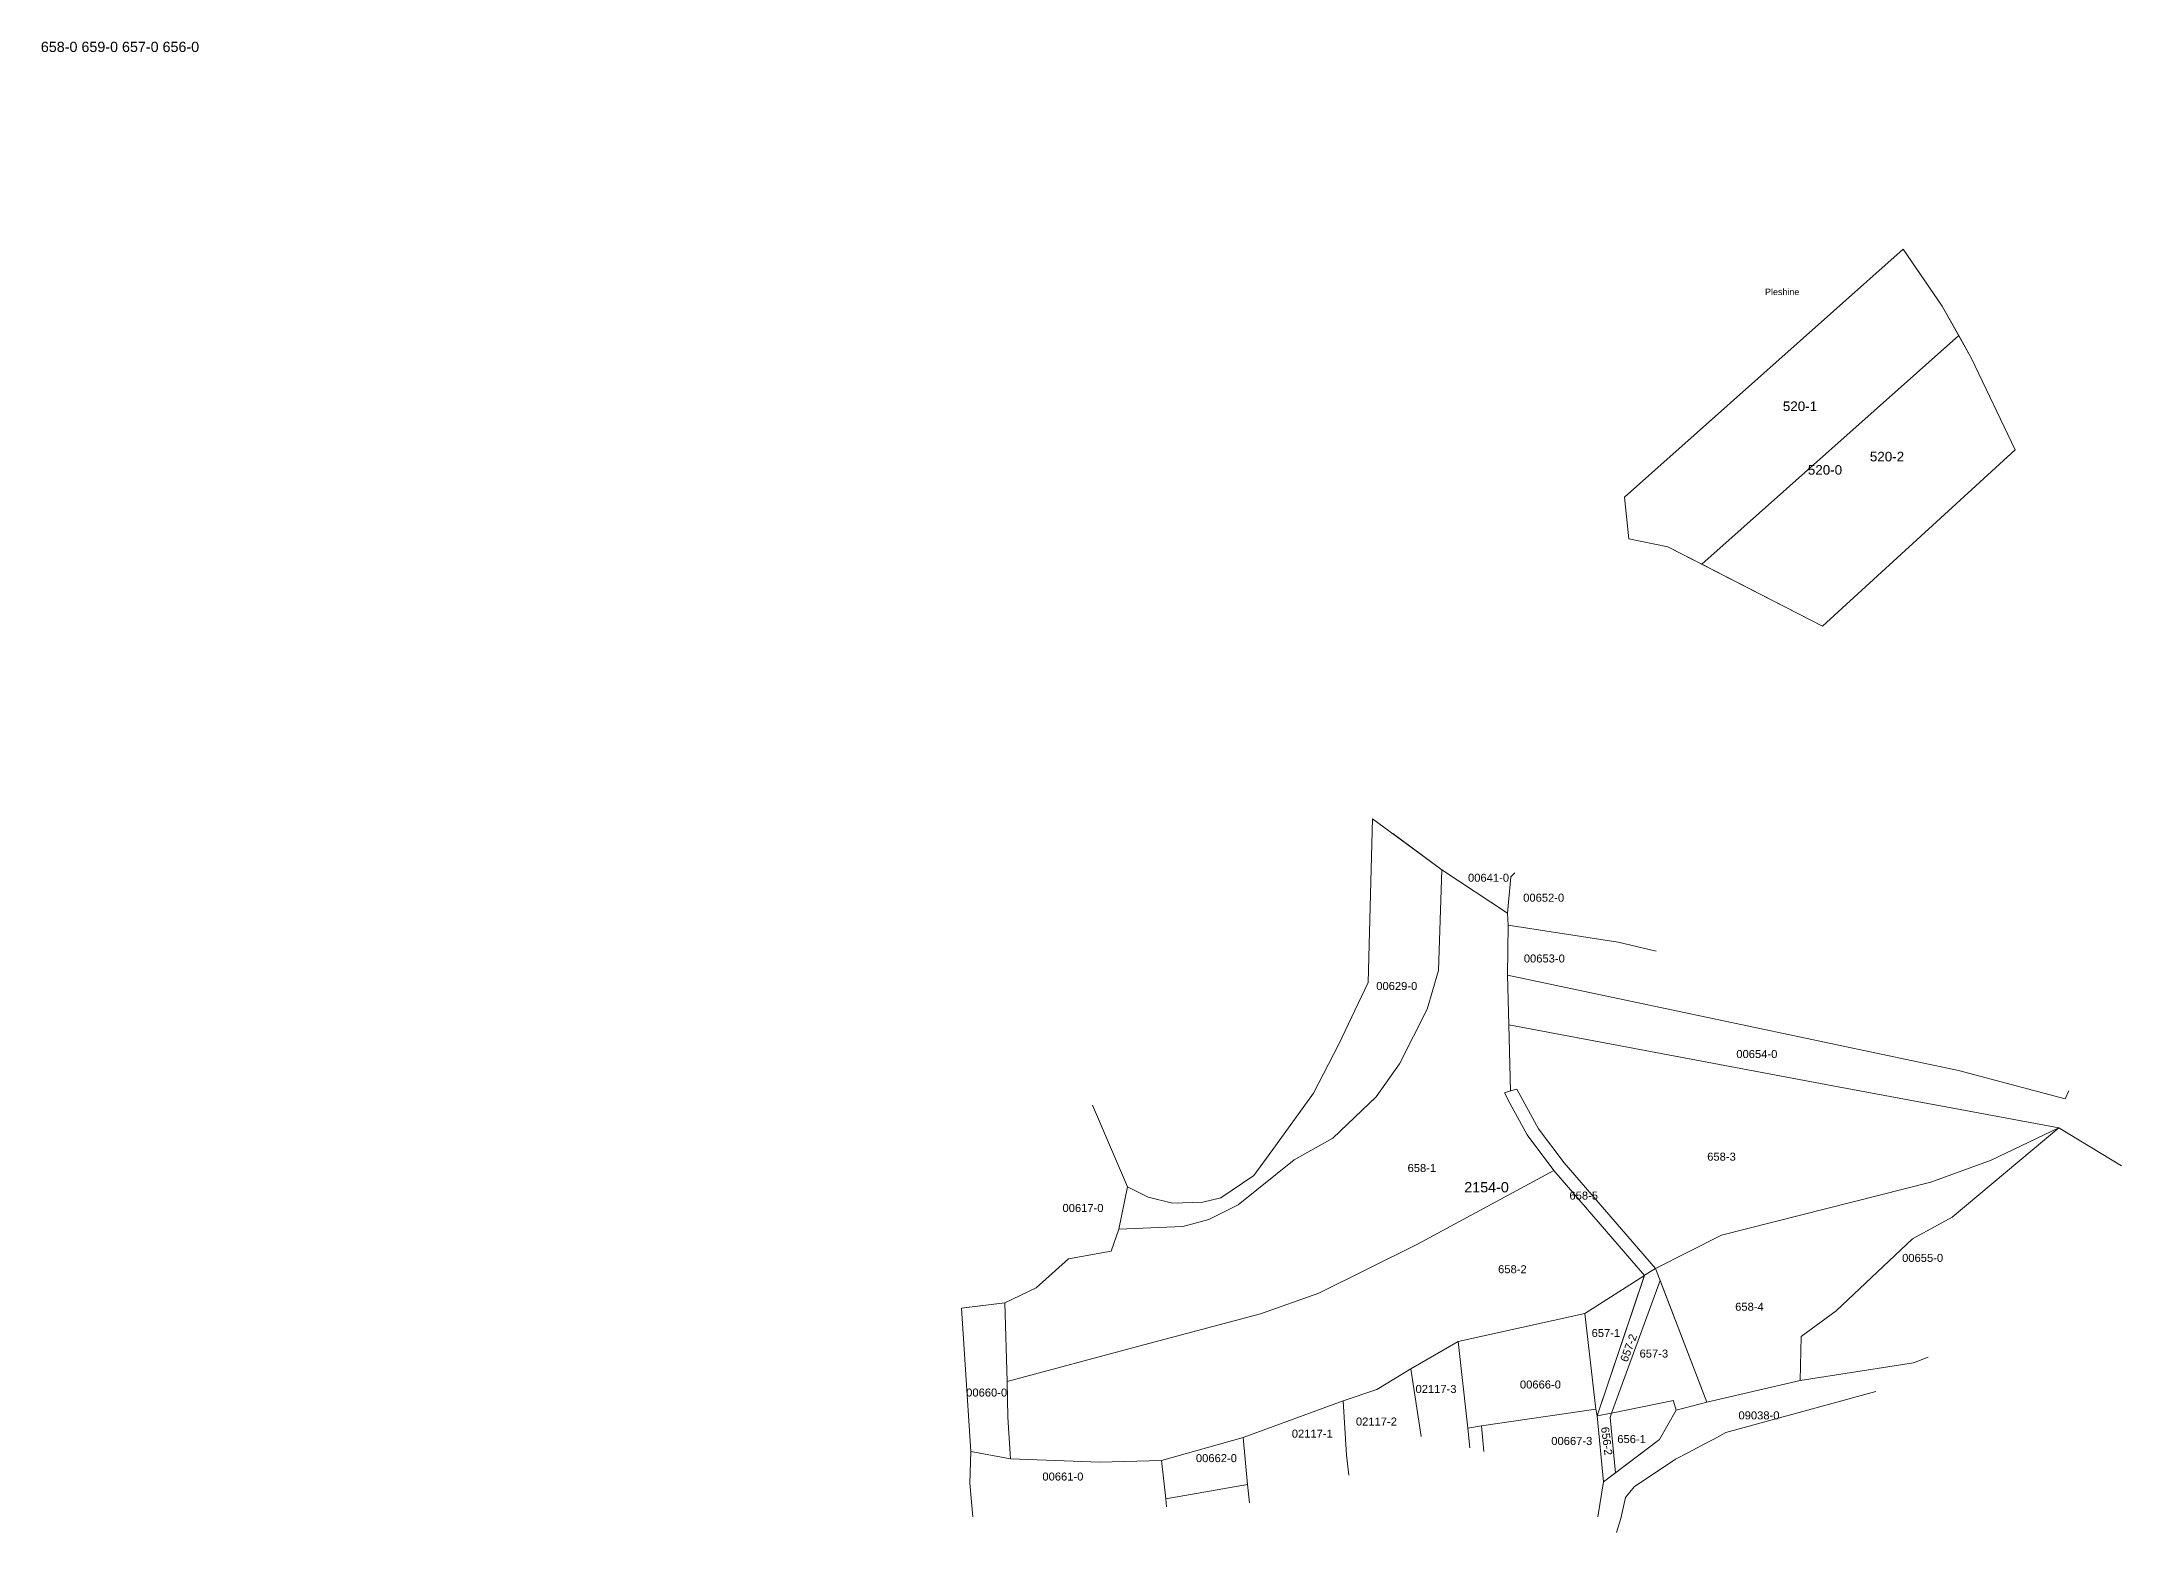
# Model space of a CAD drawing. Header units: metres. Extents: x 7509010 to 7511825, y 4688301 to 4691181.
# Drawn here: x 7509010 to 7509659, y 4689679 to 4690145 of the extents above; entities that cross this region are included whole.
import ezdxf
from ezdxf.enums import TextEntityAlignment as Align

# ---------------------------------------------------------------- set-up
doc = ezdxf.new("R2010")
doc.units = ezdxf.units.M
doc.layers.get('0').update_dxf_attribs({"lineweight": 0})
for name, color, linetype, lineweight in [('nr parc fqinj', 8, 'Continuous', 0), ('Nr Parceles Baze', 7, 'Continuous', 0), ('Nr-Ri', 1, 'Continuous', 0), ('Par-Re', 1, 'Continuous', 0), ('parc baze poligon', 7, 'Continuous', 0), ('parc fqinje', 8, 'Continuous', 0)]:
    doc.layers.add(name, color=color, linetype=linetype, lineweight=lineweight)
doc.styles.get("Standard").update_dxf_attribs({"font": 'arial.ttf'})

# ---------------------------------------------------------------- blocks, each defined once
blk = doc.blocks.new('ACMAP_ANN_TEMPLATE_PIN-SUN')
blk.add_attdef('PIN', text='', height=2).set_placement((366708.21, 310584.18), align=Align.MIDDLE)

msp = doc.modelspace()

# ---------------------------------------------------------------- linework, layer by layer
at = {"layer": 'Par-Re', "flags": 128}
for points in [[(7509608.55, 4690053.27), (7509603.39, 4690062.49), (7509591.16, 4690080.3), (7509504.13, 4690002.8), (7509505.46, 4689989.84), (7509517.68, 4689987.3), (7509528.31, 4689981.85)], [(7509626.18, 4690017.61), (7509612.57, 4690046.08), (7509608.55, 4690053.27), (7509528.31, 4689981.85), (7509565.95, 4689962.53)]]:
    msp.add_lwpolyline(points, close=True, dxfattribs=at)
msp.add_lwpolyline([(7509528.31, 4689981.85), (7509608.55, 4690053.27)], dxfattribs=at)
at = {"layer": 'Par-Re', "linetype": 'Continuous'}
for points in [[(7509320.36, 4689755.86), (7509310.56, 4689751.17), (7509311.21, 4689726.61), (7509311.21, 4689726.6), (7509352.35, 4689737.59), (7509390.42, 4689747.68), (7509408.59, 4689754.15), (7509439.48, 4689769.46), (7509482, 4689792.48), (7509473.73, 4689803.58), (7509468.35, 4689813.54), (7509466.61, 4689816.76), (7509468.55, 4689817.35), (7509467.98, 4689838), (7509467.58, 4689853.47), (7509467.78, 4689869.14), (7509467.58, 4689872.91), (7509447.03, 4689886.44), (7509445.97, 4689854.98), (7509442.47, 4689842.85), (7509433.82, 4689825.8), (7509426.52, 4689815.52), (7509424.46, 4689813.54), (7509413, 4689802.54), (7509400.87, 4689795.81), (7509383.44, 4689781.75), (7509374.25, 4689777.16), (7509366.14, 4689775), (7509346.13, 4689774.19), (7509343.74, 4689767.29), (7509330.46, 4689764.85)], [(7509468.55, 4689817.3), (7509467.98, 4689838)], [(7509311.24, 4689726.61), (7509352.35, 4689737.59), (7509390.42, 4689747.68), (7509408.59, 4689754.15), (7509439.48, 4689769.46), (7509482, 4689792.48)]]:
    msp.add_lwpolyline(points, dxfattribs=at)
for points in [[(7509599.8, 4689788.8), (7509618.69, 4689795.72), (7509639.85, 4689805.79), (7509639.85, 4689805.79), (7509570.9, 4689818.63), (7509467.98, 4689838), (7509468.55, 4689817.35), (7509470.47, 4689817.93), (7509477.24, 4689805.53), (7509485.25, 4689794.87), (7509513.82, 4689761.92), (7509534.46, 4689772.3)], [(7509570.22, 4689748.65), (7509594.09, 4689771.11), (7509606.54, 4689777.94), (7509639.85, 4689805.79), (7509618.69, 4689795.72), (7509599.8, 4689788.8), (7509534.46, 4689772.3), (7509513.82, 4689761.92), (7509529.81, 4689720.1), (7509559.01, 4689726.86), (7509559.38, 4689740.62)], [(7509482, 4689792.48), (7509510.42, 4689759.74), (7509491.74, 4689747.86), (7509452.16, 4689739.09), (7509437.35, 4689730.57), (7509426.76, 4689724.04), (7509416.2, 4689720.57), (7509384.95, 4689709.11), (7509359.46, 4689701.95), (7509340.21, 4689701.4), (7509312.25, 4689702.45), (7509311.48, 4689715.48), (7509311.21, 4689726.61), (7509352.35, 4689737.59), (7509390.42, 4689747.68), (7509408.59, 4689754.15), (7509439.48, 4689769.46)], [(7509515.27, 4689758.11), (7509513.82, 4689761.92), (7509510.43, 4689759.76), (7509495.55, 4689715.81), (7509500.12, 4689716.74)], [(7509510.42, 4689759.74), (7509491.74, 4689747.86), (7509495.22, 4689717.96), (7509495.55, 4689715.81)], [(7509515.27, 4689758.12), (7509500.12, 4689716.74), (7509519.43, 4689720.65), (7509519.48, 4689720.48), (7509520.24, 4689717.67), (7509529.81, 4689720.1)], [(7509499.61, 4689715.34), (7509500.12, 4689716.74), (7509495.55, 4689715.81), (7509497.54, 4689695.27), (7509501.29, 4689698.09)], [(7509520.24, 4689717.67), (7509519.48, 4689720.48), (7509519.43, 4689720.65), (7509500.12, 4689716.74), (7509499.61, 4689715.34), (7509501.29, 4689698.08), (7509515.1, 4689708.48)]]:
    msp.add_lwpolyline(points, close=True, dxfattribs=at)
at = {"layer": 'parc baze poligon'}
msp.add_lwpolyline([(7509626.18, 4690017.61), (7509565.95, 4689962.53), (7509517.68, 4689987.3), (7509505.46, 4689989.84), (7509504.13, 4690002.8), (7509591.16, 4690080.3), (7509603.39, 4690062.49), (7509612.57, 4690046.08), (7509626.18, 4690017.61)], dxfattribs=at)
msp.add_lwpolyline([(7509495.55, 4689715.81), (7509495.22, 4689717.96), (7509491.74, 4689747.86), (7509452.16, 4689739.09), (7509437.35, 4689730.57), (7509426.76, 4689724.04), (7509416.2, 4689720.57), (7509384.95, 4689709.11), (7509359.46, 4689701.95), (7509340.21, 4689701.4), (7509312.25, 4689702.45), (7509311.48, 4689715.48), (7509311.21, 4689726.61), (7509310.56, 4689751.17), (7509320.36, 4689755.86), (7509330.46, 4689764.85), (7509343.74, 4689767.29), (7509346.13, 4689774.19), (7509366.14, 4689775), (7509374.25, 4689777.16), (7509383.44, 4689781.75), (7509400.87, 4689795.81), (7509413, 4689802.54), (7509426.52, 4689815.52), (7509433.82, 4689825.8), (7509442.47, 4689842.85), (7509445.97, 4689854.98), (7509447.03, 4689886.44), (7509467.58, 4689872.91), (7509467.78, 4689869.14), (7509467.58, 4689853.47), (7509467.98, 4689838), (7509570.9, 4689818.63), (7509639.85, 4689805.79), (7509606.54, 4689777.94), (7509594.09, 4689771.11), (7509570.22, 4689748.65), (7509559.38, 4689740.62), (7509559.01, 4689726.86), (7509529.81, 4689720.1), (7509520.24, 4689717.67), (7509515.1, 4689708.48), (7509497.54, 4689695.26)], close=True, dxfattribs=at)
at = {"layer": 'parc fqinje'}
for points in [[(7509346.13, 4689774.19), (7509348.83, 4689787.43), (7509355.32, 4689784.2), (7509362.89, 4689782.29), (7509372.36, 4689782.57), (7509378.03, 4689783.92), (7509388.31, 4689790.95), (7509395.07, 4689800.15), (7509406.96, 4689816.65), (7509414.78, 4689831.75), (7509424.09, 4689851.2), (7509425.44, 4689902.37), (7509447.03, 4689886.44), (7509445.97, 4689854.98), (7509442.47, 4689842.85), (7509433.82, 4689825.8), (7509426.52, 4689815.52), (7509413, 4689802.54), (7509400.87, 4689795.81), (7509383.44, 4689781.75), (7509374.25, 4689777.16), (7509366.14, 4689775), (7509346.13, 4689774.19)], [(7509299.91, 4689704.7), (7509296.93, 4689749.47), (7509310.56, 4689751.17), (7509311.21, 4689726.61), (7509311.48, 4689715.48), (7509312.25, 4689702.45), (7509299.91, 4689704.7)], [(7509491.74, 4689747.86), (7509495.22, 4689717.96), (7509459.47, 4689712.78), (7509455.22, 4689711.96), (7509452.16, 4689739.09), (7509491.74, 4689747.86)], [(7509359.46, 4689701.95), (7509384.95, 4689709.11), (7509386.29, 4689694.44), (7509360.78, 4689689.92), (7509359.46, 4689701.95)]]:
    msp.add_lwpolyline(points, close=True, dxfattribs=at)
for points in [[(7509469.82, 4689885.49), (7509468.66, 4689884.27), (7509467.58, 4689872.91), (7509447.03, 4689886.44), (7509431.71, 4689897.75)], [(7509514.07, 4689860.97), (7509502.17, 4689863.84), (7509467.78, 4689869.14), (7509467.58, 4689872.91), (7509468.66, 4689884.27), (7509469.82, 4689885.49)], [(7509659.39, 4689793.92), (7509639.85, 4689805.79), (7509570.9, 4689818.63), (7509467.98, 4689838), (7509467.58, 4689853.47), (7509608.53, 4689823.7), (7509641.85, 4689814.86), (7509642.97, 4689817.42)], [(7509337.89, 4689812.93), (7509348.83, 4689787.43), (7509346.13, 4689774.19), (7509343.74, 4689767.29), (7509330.46, 4689764.85), (7509320.36, 4689755.86), (7509310.56, 4689751.17), (7509297.72, 4689749.57)], [(7509599.05, 4689734.13), (7509594.38, 4689732.39), (7509559.01, 4689726.86), (7509559.38, 4689740.62), (7509570.22, 4689748.65), (7509594.09, 4689771.11), (7509606.54, 4689777.94), (7509639.85, 4689805.79), (7509659.39, 4689793.92)], [(7509440.61, 4689709.44), (7509437.35, 4689730.57), (7509452.16, 4689739.09), (7509455.22, 4689711.96), (7509455.8, 4689705.81)], [(7509417.96, 4689697.29), (7509417.31, 4689703.59), (7509416.2, 4689720.57), (7509426.76, 4689724.04), (7509437.35, 4689730.57), (7509440.61, 4689709.44)], [(7509495.84, 4689684.29), (7509497.54, 4689695.26), (7509515.1, 4689708.48), (7509520.24, 4689717.67), (7509529.81, 4689720.1), (7509559.01, 4689726.86), (7509594.38, 4689732.39), (7509599.05, 4689734.13)], [(7509582.63, 4689723.41), (7509535.84, 4689710.61), (7509532.03, 4689708.6), (7509528.19, 4689706.57), (7509524.15, 4689704.43), (7509520.08, 4689702.28), (7509507.1, 4689693.63), (7509504.4, 4689690.38), (7509502.95, 4689683.79), (7509501.61, 4689679.45)], [(7509387, 4689688.68), (7509386.29, 4689694.44), (7509384.95, 4689709.11), (7509416.2, 4689720.57), (7509417.31, 4689703.59), (7509417.96, 4689697.29)], [(7509460.21, 4689704.76), (7509459.47, 4689712.78), (7509495.22, 4689717.96), (7509495.55, 4689715.81), (7509497.54, 4689695.26), (7509495.84, 4689684.29)], [(7509300.54, 4689684.34), (7509299.59, 4689694.78), (7509299.91, 4689704.7), (7509312.25, 4689702.45), (7509340.21, 4689701.4), (7509359.46, 4689701.95), (7509360.78, 4689689.92), (7509361.06, 4689687.38)]]:
    msp.add_lwpolyline(points, dxfattribs=at)

# ---------------------------------------------------------------- block references
at = {"layer": 'nr parc fqinj'}
ref = msp.add_blockref('ACMAP_ANN_TEMPLATE_PIN-SUN', (7142753.44, 4379299.75), dxfattribs=at)
ref.add_attrib('PIN', '00641-0', dxfattribs={"layer": '0', "height": 2.5}).set_placement((7509461.65, 4689883.94), align=Align.MIDDLE)
ref = msp.add_blockref('ACMAP_ANN_TEMPLATE_PIN-SUN', (7142770.67, 4379293.52), dxfattribs=at)
ref.add_attrib('PIN', '00652-0', dxfattribs={"layer": '0', "height": 2.5}).set_placement((7509478.88, 4689877.7), align=Align.MIDDLE)
ref = msp.add_blockref('ACMAP_ANN_TEMPLATE_PIN-SUN', (7142770.87, 4379274.53), dxfattribs=at)
ref.add_attrib('PIN', '00653-0', dxfattribs={"layer": '0', "height": 2.5}).set_placement((7509479.08, 4689858.72), align=Align.MIDDLE)
ref = msp.add_blockref('ACMAP_ANN_TEMPLATE_PIN-SUN', (7142724.77, 4379265.94), dxfattribs=at)
ref.add_attrib('PIN', '00629-0', dxfattribs={"layer": '0', "height": 2.5}).set_placement((7509432.98, 4689850.13), align=Align.MIDDLE)
ref = msp.add_blockref('ACMAP_ANN_TEMPLATE_PIN-SUN', (7142837.28, 4379244.68), dxfattribs=at)
ref.add_attrib('PIN', '00654-0', dxfattribs={"layer": '0', "height": 2.5}).set_placement((7509545.48, 4689828.87), align=Align.MIDDLE)
ref = msp.add_blockref('ACMAP_ANN_TEMPLATE_PIN-SUN', (7142626.74, 4379196.6), dxfattribs=at)
ref.add_attrib('PIN', '00617-0', dxfattribs={"layer": '0', "height": 2.5}).set_placement((7509334.94, 4689780.78), align=Align.MIDDLE)
ref = msp.add_blockref('ACMAP_ANN_TEMPLATE_PIN-SUN', (7142889.07, 4379181.01), dxfattribs=at)
ref.add_attrib('PIN', '00655-0', dxfattribs={"layer": '0', "height": 2.5}).set_placement((7509597.28, 4689765.19), align=Align.MIDDLE)
ref = msp.add_blockref('ACMAP_ANN_TEMPLATE_PIN-SUN', (7142596.64, 4379138.95), dxfattribs=at)
ref.add_attrib('PIN', '00660-0', dxfattribs={"layer": '0', "height": 2.5}).set_placement((7509304.85, 4689723.13), align=Align.MIDDLE)
ref = msp.add_blockref('ACMAP_ANN_TEMPLATE_PIN-SUN', (7142737.03, 4379140.07), dxfattribs=at)
ref.add_attrib('PIN', '02117-3', dxfattribs={"layer": '0', "height": 2.5}).set_placement((7509445.24, 4689724.25), align=Align.MIDDLE)
ref = msp.add_blockref('ACMAP_ANN_TEMPLATE_PIN-SUN', (7142769.66, 4379141.46), dxfattribs=at)
ref.add_attrib('PIN', '00666-0', dxfattribs={"layer": '0', "height": 2.5}).set_placement((7509477.86, 4689725.64), align=Align.MIDDLE)
ref = msp.add_blockref('ACMAP_ANN_TEMPLATE_PIN-SUN', (7142718.42, 4379129.9), dxfattribs=at)
ref.add_attrib('PIN', '02117-2', dxfattribs={"layer": '0', "height": 2.5}).set_placement((7509426.62, 4689714.08), align=Align.MIDDLE)
ref = msp.add_blockref('ACMAP_ANN_TEMPLATE_PIN-SUN', (7142837.94, 4379131.82), dxfattribs=at)
ref.add_attrib('PIN', '09038-0', dxfattribs={"layer": '0', "height": 2.5}).set_placement((7509546.15, 4689716), align=Align.MIDDLE)
ref = msp.add_blockref('ACMAP_ANN_TEMPLATE_PIN-SUN', (7142698.38, 4379126.11), dxfattribs=at)
ref.add_attrib('PIN', '02117-1', dxfattribs={"layer": '0', "height": 2.5}).set_placement((7509406.58, 4689710.29), align=Align.MIDDLE)
ref = msp.add_blockref('ACMAP_ANN_TEMPLATE_PIN-SUN', (7142779.45, 4379123.83), dxfattribs=at)
ref.add_attrib('PIN', '00667-3', dxfattribs={"layer": '0', "height": 2.5}).set_placement((7509487.66, 4689708.01), align=Align.MIDDLE)
ref = msp.add_blockref('ACMAP_ANN_TEMPLATE_PIN-SUN', (7142668.42, 4379118.45), dxfattribs=at)
ref.add_attrib('PIN', '00662-0', dxfattribs={"layer": '0', "height": 2.5}).set_placement((7509376.63, 4689702.64), align=Align.MIDDLE)
ref = msp.add_blockref('ACMAP_ANN_TEMPLATE_PIN-SUN', (7142620.45, 4379112.7), dxfattribs=at)
ref.add_attrib('PIN', '00661-0', dxfattribs={"layer": '0', "height": 2.5}).set_placement((7509328.66, 4689696.89), align=Align.MIDDLE)

# ---------------------------------------------------------------- texts
at = {"layer": 'Nr Parceles Baze'}
for s, height, p in [('Pleshine', 2, (7509548.04, 4690065.94)), ('520-0', 3, (7509561.41, 4690009.83)), ('2154-0', 3.2, (7509454.07, 4689785.66))]:
    msp.add_text(s, height=height, dxfattribs=at).set_placement(p)
at = {"layer": 'Nr Parceles Baze', "insert": (7509009.33, 4690145.07), "char_height": 3.2, "width": 209.877, "attachment_point": 1}
msp.add_mtext('658-0 659-0 657-0 656-0', dxfattribs=at)
at = {"layer": 'Nr-Ri'}
for s, height, p in [('520-1', 3, (7509553.6, 4690029.71)), ('520-2', 3, (7509580.79, 4690013.99)), ('658-1', 2.5, (7509436.35, 4689792.02)), ('658-3', 2.5, (7509529.97, 4689795.56)), ('658-5', 2.5, (7509486.93, 4689783.4)), ('658-2', 2.5, (7509464.64, 4689760.4)), ('658-4', 2.5, (7509538.71, 4689748.68)), ('657-1', 2.5, (7509493.85, 4689740.47)), ('657-3', 2.5, (7509508.83, 4689734.05)), ('656-1', 2.5, (7509501.88, 4689707.34))]:
    msp.add_text(s, height=height, dxfattribs=at).set_placement(p)
msp.add_text('657-2', height=2.5, rotation=69.6929, dxfattribs=at).set_placement((7509505.02, 4689732.47))
at = {"layer": 'Nr-Ri', "linetype": 'Continuous'}
msp.add_text('656-2', height=2.5, rotation=277.41075, dxfattribs=at).set_placement((7509496.78, 4689712.24))

doc.saveas('drawing.dxf')
